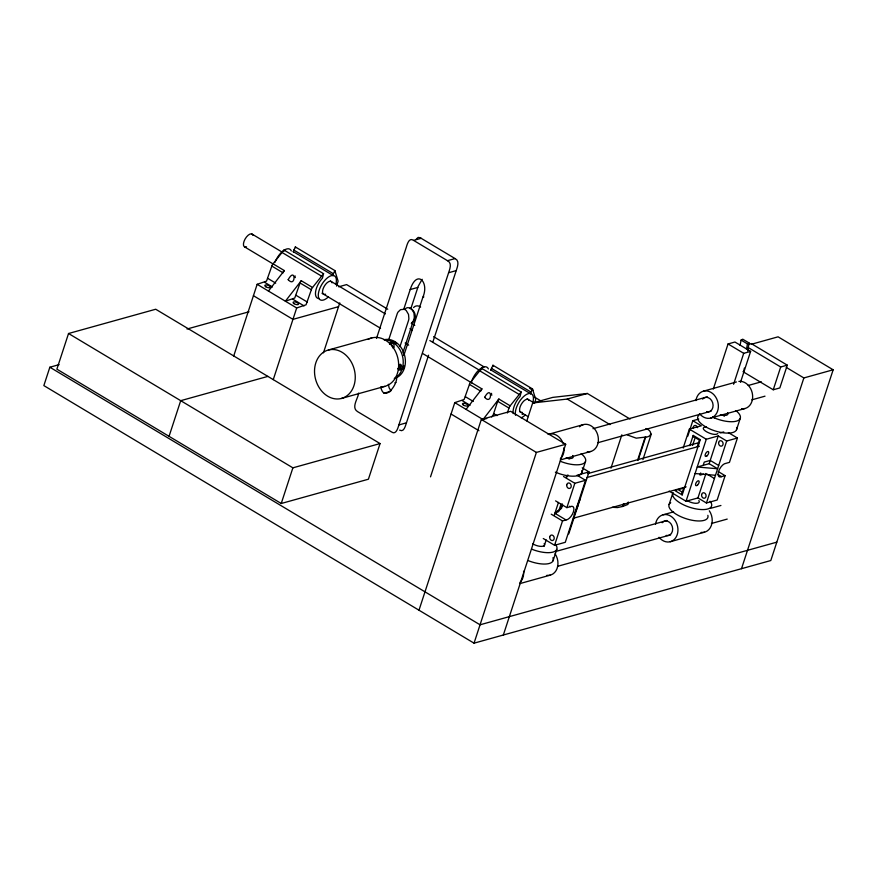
<?xml version="1.0" encoding="UTF-8"?>
<svg xmlns="http://www.w3.org/2000/svg" width="877" height="877" viewBox="0 0 877 877"><rect width="100%" height="100%" fill="white"/><g stroke="black" fill="none" stroke-linecap="round" stroke-linejoin="round"><path stroke-width="1.32" d="M740.078 345.363L741.076 340.09L742.731 339.191L749.133 343.017L747.632 350.932M746.48 349.199L747.478 343.916L749.133 343.017M743.608 372.023L744.365 368.066M283.929 251.337L283.929 250.055L272.44 264.613A2.368 1.096 -59.1 0 0 272.144 265.183L266.509 281.144L257.158 284.301L233.731 355.952M481.55 369.666L481.67 368.362L470.072 382.942A2.368 1.096 -59.1 0 0 469.765 383.501L464.13 399.473L454.779 402.631L430.519 476.847M404.012 354.955L422.9 297.16C429.445 282.021 416.882 268.921 410.195 289.553L403.902 308.814M358.638 393.093C358.2 398.344 350.811 407.619 357.63 411.653L391.515 431.933C395.976 435.321 397.95 428.075 398.86 424.95L448.607 272.736C449.824 268.998 452.313 262.925 447.478 260.688L413.604 240.408C409.131 237.009 407.169 244.266 406.259 247.38L376.496 338.456M432.81 342.173L456.204 270.62C457.421 266.882 459.899 260.809 455.075 258.572L420.149 237.7L418.121 237.415L416.279 239.158M59.088 364.657L49.857 367.222L43.85 385.595L474.04 643.17L770.806 560.535L833.15 369.787L778.096 336.823L751.348 344.277M68.538 333.512L56.884 369.162L281.232 503.497L368.406 479.215L380.059 443.565L155.711 309.241L68.538 333.512L292.885 467.836L380.059 443.565M169.053 436.329L180.706 400.679L267.88 376.397M293.488 252.094A13.933 6.479 -59.1 0 0 293.236 251.633L295.352 246.93L334.882 270.598L338.062 281.013A2.368 1.096 -59.1 0 1 338.018 281.506L336.571 286.066M301.25 280.717L285.387 301.206L294.749 298.048L300.373 282.087A2.368 1.096 -59.1 0 1 300.679 281.517L301.25 280.717L312.541 287.47L323.569 273.701L322.44 278.173A13.933 6.479 -59.1 0 0 315.61 291.602A13.933 6.479 -59.1 0 0 319.381 298.575M273.262 379.62L296.678 307.97L306.04 304.812L311.664 288.84A2.368 1.096 -59.1 0 1 311.971 288.281L312.541 287.47M333.008 275.762A13.933 6.479 -59.1 0 0 332.756 275.301L334.882 270.598M323.438 352.828L339.772 302.872M281.232 503.497L292.885 467.836M388.719 339.739L397.117 314.032A10.085 8.025 74.4 0 1 398.026 312.069L400.537 309.647L404.187 309.318A6.38 5.076 74.4 0 1 406.248 310.546L408.518 314.426L408.879 318.57A10.085 8.025 74.4 0 1 408.419 320.796L400.011 346.503M411.149 307.772L418.241 286.176L422.155 279.292M402.916 352.707L413.834 319.283A10.085 8.025 74.4 0 0 414.306 317.057L413.944 312.914L411.664 309.033A6.38 5.076 74.4 0 0 409.614 307.805L407.191 307.684L404.834 308.912M380.936 387.656C384.214 402.214 397.369 384.992 396.667 377.428M399.463 368.866L400.866 364.591M399.638 430.125C404.023 432.701 405.415 425.685 406.446 422.835L428.568 355.185M491.109 370.423A13.933 6.479 -59.1 0 0 490.857 369.962L492.973 365.26L532.503 388.928L535.683 399.342A2.368 1.096 -59.1 0 1 535.639 399.835L534.597 403.157M418.987 610.206L481.33 419.458L510.633 411.302L565.687 444.266L503.343 635.014M491.701 416.959L493.225 414.81L497.993 400.405A2.368 1.096 -59.1 0 1 498.3 399.846L498.881 399.035L510.173 405.799L521.201 392.03L520.061 396.492A13.933 6.479 -59.1 0 0 513.231 413.626M507.344 412.99L509.285 407.169A2.368 1.096 -59.1 0 1 509.592 406.599L510.173 405.799M532.503 388.928L530.388 393.62A13.933 6.479 -59.1 0 1 530.64 394.091M526.814 420.905L532.679 402.971L552.751 397.391L587.349 393.466L630.07 419.042M474.04 643.17L536.384 452.422L565.687 444.266M544.091 546.382L546.207 539.914M554.231 515.358L558.452 502.433M566.487 477.877L567.331 475.29M558.506 511.751L560.995 504.132M560.206 509.636L561.916 504.428M561.357 508.704L562.628 504.834M543.269 538.522L554.571 545.286L562.519 520.949L566.038 519.962A7.696 3.574 -59.1 0 0 573.405 511.872A7.696 3.574 -59.1 0 0 570.379 506.665L569.677 506.237M555.579 500.877L566.871 507.64L574.83 483.293L585.54 480.311L565.281 542.304L554.571 545.286M553.069 560.754L556.796 549.364M581.791 472.9L585.507 461.51M568.745 533.907L589.015 471.914L582.24 467.858M610.94 468.208L621.859 434.806M612.168 507.29L617.529 507.575L622.484 506.5L623.328 503.935M637.601 460.25L645.165 437.13C652.51 437.185 652.367 430.486 645.856 428.535M622.484 506.5L623.876 503.782M638.149 460.096L645.702 436.976M642.918 459.647L651.315 433.962M683.172 448.037L689.355 429.116L701.293 425.794L692.819 420.719L687.765 436.187M669.085 504.538L672.812 493.148M689.837 445.702L693.203 435.409L700.263 439.64L682.185 494.957L675.126 490.725L677.066 489.98M692.611 445.395L695.165 437.579L699.407 440.122L697.281 446.623M713.297 389.081L728.053 343.948L734.959 342.03L750.613 351.403L740.495 382.35M683.665 488.281L682.383 492.183L678.151 489.651L683.106 488.27M686.033 501.249L706.292 439.256L718.23 435.935L726.693 441.01L737.414 438.018L729.456 462.365L725.948 463.341A7.696 3.574 -59.1 0 0 718.581 471.442A7.696 3.574 -59.1 0 0 721.596 476.649L725.104 475.674L717.156 500.022L706.434 503.003L697.96 497.928L686.033 501.249L669.096 491.109M700.701 472.955L699.989 475.126L703.573 474.139M703.19 465.347L704.253 462.091L710.227 460.425L718.691 465.501M733.6 384.269L743.707 353.321L750.613 351.403M697.96 497.928L705.963 473.47M709.153 463.681L717.627 468.757L697.226 467.013L709.153 463.681L718.23 435.935M706.434 503.003L726.693 441.01M736.505 429.818L740.221 418.428M773.251 389.772L780.694 366.992L787.283 365.161L779.839 387.941L773.251 389.772L743.016 371.673M741.503 568.691L803.858 377.943L833.15 369.787M576.485 508.035L579.949 499.638M574.347 514.558L577.822 506.161M273.021 263.813L284.312 270.565L283.731 271.377A2.368 1.096 -59.1 0 0 283.435 271.936L283.107 272.835L271.815 266.071M470.642 382.131L481.933 388.895L481.363 389.695A2.368 1.096 -59.1 0 0 481.056 390.265L480.728 391.153L469.436 384.389M268.45 291.065L284.312 270.565M466.071 409.395L481.933 388.895M454.779 402.631L483.008 419.535L498.881 399.035M403.869 355.514L403.716 353.519M399.748 367.649L400.164 366.608A5.558 4.429 74.4 0 1 399.967 364.339M699.451 439.969L700.263 439.64M623.032 506.347L627.976 504.396L628.272 502.039M413.604 240.408L421.201 238.292M187.02 329.028L249.013 311.773M338.697 286.801L346.612 284.597L387.755 309.23M447.478 260.688L455.075 258.572M448.607 272.736L456.204 270.62M338.533 306.676L292.951 319.36L253.431 295.692M410.195 289.553L417.792 287.437M422.9 297.16L423.854 296.897M328.447 349.989L371.848 337.908M399.342 366.838L400.164 366.608M394.913 382.778L395.867 382.515M341.317 398.487A25.082 19.952 74.4 0 0 348.399 357.794A25.082 19.952 74.4 0 0 314.931 366.433A25.082 19.952 74.4 0 0 341.317 398.487L384.718 386.395M383.896 393.247L390.55 391.394M398.86 424.95L406.446 422.835M748.607 344.31L751.238 343.576L787.283 365.161M483.008 419.535L486.702 418.504M532.679 402.971L567.276 399.057L587.349 393.466M549.21 434.104L583.49 424.556M703.486 391.142L736.439 381.966M592.984 428.7L707.41 396.832M748.191 385.485L761.346 381.824M597.961 442.688L711.083 411.192M751.852 399.835L765.007 396.174M692.819 420.719L698.772 419.063M560.326 459.943L590.649 451.502M710.633 418.088L744.913 408.539M706.489 426.825C696.097 427.614 713.812 437.228 717.792 433.578M565.917 475.871L568.296 475.202M720.17 432.92L723.744 431.922M589.015 471.914L577.077 475.235L585.54 480.311M587.656 473.624L699.112 442.589M586.647 477.614L699.418 446.218M566.871 507.64L570.379 506.665M573.361 518.252L686.132 486.845M663.067 514.799L673.613 511.861M555.196 551.622L667.002 520.489M710.403 508.397L720.927 505.47M557.542 566.334L670.664 534.838M711.433 523.481L727.219 519.085M519.908 583.589L550.23 575.148M670.225 541.734L704.494 532.196M776.803 542.161L480.048 624.797L49.857 367.222M645.165 437.13L636.231 438.16L627.428 434.97M695.088 473.536L715.5 475.279M741.076 340.09L747.478 343.916M786.285 367.419L803.858 377.943M748.136 347.5L780.694 366.992M728.053 343.948L743.707 353.321M728.381 432.613L737.414 438.018M689.355 429.116L706.292 439.256M718.329 471.618L725.104 475.674M718.066 474.534L721.596 476.649M707.015 474.106L714.426 478.535M567.276 399.057L609.997 424.632M529.675 388.336L533.172 390.418M293.762 250.022L333.293 273.679M491.383 368.34L530.914 392.008M293.236 251.633L298.18 254.593M299.002 255.086L332.756 275.301M490.857 369.962L503.212 377.351M504.034 377.844L529.565 393.126M411.258 323.295L414.788 325.411M433.6 336.669L484.137 366.937M534.674 397.193L541.734 401.414M284.126 250.12L323.569 273.701M481.67 368.362L521.201 392.03M251.831 233.951L282.284 252.192M330.311 280.947L385.376 313.911M409.976 328.645L412.311 330.037M429.883 340.561L479.083 370.017M527.11 398.772L534.148 402.981M281.879 252.368L321.399 276.036M479.5 370.686L519.031 394.354M244.683 246.952L273.964 264.481M321.991 293.236L380.563 328.305M405.163 343.039L408.682 345.143M422.736 353.552L471.936 383.008M519.962 411.762L528.162 416.674M300.044 282.975L311.335 289.728M497.665 401.293L508.956 408.057M267.781 278.393L275.685 283.118M296.009 295.297L307.312 302.05M465.402 396.711L473.306 401.447M493.641 413.615L497.029 415.643M264.547 282.251L272.451 286.976M292.775 299.156L304.078 305.909M462.168 400.57L470.072 405.306M257.158 284.301L296.678 307.97M481.33 419.458L536.384 452.422M563.538 476.529L574.83 483.293M451.052 414.021L478.952 430.728M566.038 519.962L554.735 513.209A7.696 3.574 -59.1 0 0 562.409 503.99M551.227 514.185L562.519 520.949M492.973 365.26L493.433 366.071M295.352 246.93L295.812 247.752M390.945 390.736L389.103 387.798L388.368 384.269M693.608 436.483L693.203 435.409M682.153 494.891L681.824 493.904M693.225 428.502A2.784 2.214 74.4 0 1 694.825 425.498A2.784 2.214 74.4 0 1 697.577 427.669M693.981 437.294A1.82 1.096 68.1 0 1 693.554 436.538M681.736 493.861A1.82 1.096 68.1 0 1 681.604 493.027M555.843 513.549A2.784 1.294 -59.1 0 1 557.388 511.017A2.784 1.294 -59.1 0 1 559.098 510.589M714.492 417.847A7.433 2.894 18.1 0 1 713.472 417.09M722.286 414.996A7.433 2.894 18.1 0 1 724.336 416.18M736.57 427.472A20.445 7.959 18.1 0 1 714.81 430.848A20.445 7.959 18.1 0 1 698.892 415.27M735.836 410.589A20.445 7.959 18.1 0 1 736.406 421.157A20.445 7.959 18.1 0 1 712.519 417.079M727.581 412.672A7.433 2.894 18.1 0 1 720.28 414.7M707.86 515.336A20.445 7.959 18.1 0 1 685.408 518.482A20.445 7.959 18.1 0 1 670.73 502.729M710.074 501.26A20.445 7.959 18.1 0 1 694.003 508.485A20.445 7.959 18.1 0 1 673.076 492.644M698.859 500.526A7.433 2.894 18.1 0 1 695.932 503.31A7.433 2.894 18.1 0 1 687.064 500.438M695.921 400.603A13.933 11.083 74.4 0 1 711.083 392.436A13.933 11.083 74.4 0 1 716.706 413.144A13.933 11.083 74.4 0 1 699.451 413.626M738.883 381.385A13.933 11.083 74.4 0 1 752.576 395.088A13.933 11.083 74.4 0 1 741.525 408.748M702.598 399.079A7.433 5.909 74.4 0 1 712.672 402.751A7.433 5.909 74.4 0 1 706.566 411.806M655.514 524.26A13.933 11.083 74.4 0 1 670.675 516.093A13.933 11.083 74.4 0 1 676.288 536.801A13.933 11.083 74.4 0 1 659.044 537.283M709.329 510.798A13.933 11.083 74.4 0 1 711.291 525.663A13.933 11.083 74.4 0 1 701.107 532.405M662.179 522.725A7.433 5.909 74.4 0 1 672.253 526.397A7.433 5.909 74.4 0 1 666.158 535.452M567.101 457.86A7.433 2.894 18.1 0 1 569.261 459.011M581.857 470.554A20.445 7.959 18.1 0 1 555.36 472.133M581.122 453.672A20.445 7.959 18.1 0 1 582.503 463.977A20.445 7.959 18.1 0 1 560.403 461.302M572.681 455.503A7.433 2.894 18.1 0 1 566.071 457.937M552.916 557.761A20.445 7.959 18.1 0 1 527.965 560.546M555.36 544.332A20.445 7.959 18.1 0 1 552.082 552.313A20.445 7.959 18.1 0 1 531.692 549.166M544.157 543.608A7.433 2.894 18.1 0 1 541.438 546.393A7.433 2.894 18.1 0 1 532.712 543.762M579.5 426.792A13.933 11.083 74.4 0 1 597.599 434.543A13.933 11.083 74.4 0 1 587.261 451.71M548.125 434.466A13.933 11.083 74.4 0 1 563.1 443.422M564.032 447.599A13.933 11.083 74.4 0 1 560.359 458.803M555.053 553.749A13.933 11.083 74.4 0 1 557.027 568.625A13.933 11.083 74.4 0 1 546.842 575.356M523.613 571.245A13.933 11.083 74.4 0 1 519.951 582.46M295.352 277.603A2.861 1.984 61.2 0 1 295.056 275.849M328.458 296.832A13.933 6.479 -59.1 0 1 318.285 294.869A13.933 6.479 -59.1 0 1 329.16 276.617A13.933 6.479 -59.1 0 1 335.803 284.51M274.994 262.322A13.933 6.479 -59.1 0 1 283.72 250.46A13.933 6.479 -59.1 0 1 291.317 250.932M325.608 294.233A7.433 3.453 -59.1 0 1 324.172 286.439A7.433 3.453 -59.1 0 1 332.054 282.822M522.856 413.845A13.933 6.479 -59.1 0 1 522.144 414.459M491.822 395.231A2.861 1.984 61.2 0 1 491.548 393.356M471.651 381.407A13.933 6.479 -59.1 0 1 480.366 368.735A13.933 6.479 -59.1 0 1 488.368 368.91M515.555 415.292A13.933 6.479 -59.1 0 1 525.016 395.384A13.933 6.479 -59.1 0 1 532.843 402.488M525.498 414.81A13.933 6.479 -59.1 0 1 521.146 417.792M522.253 412.343A7.433 3.453 -59.1 0 1 521.19 404.461A7.433 3.453 -59.1 0 1 528.963 400.383M246.525 246.821A7.433 3.453 -59.1 0 1 245.089 239.037A7.433 3.453 -59.1 0 1 252.971 235.409M409.833 308.43A7.433 5.909 74.4 0 1 415.238 315.358A7.433 5.909 74.4 0 1 411.62 322.659M413.582 307.542A7.433 5.909 74.4 0 1 420.642 307.049M385.069 339.958A20.05 15.95 74.4 0 1 402.4 355.733A20.05 15.95 74.4 0 1 395.176 377.877M383.994 339.761A20.05 15.95 74.4 0 1 404.571 355.141A20.05 15.95 74.4 0 1 394.277 378.502M389.52 344.288A2.784 2.214 74.4 0 1 391.778 342.359A2.784 2.214 74.4 0 1 393.981 344.99A2.784 2.214 74.4 0 1 392.468 347.785M394.179 347.237A2.784 2.214 74.4 0 1 391.855 345.319A2.784 2.214 74.4 0 1 392.403 342.238M392.984 341.866A2.784 2.214 74.4 0 1 395.976 343.652M398.531 364.821A2.784 2.214 74.4 0 1 401.622 366.246A2.784 2.214 74.4 0 1 400.811 369.864A2.784 2.214 74.4 0 1 397.709 368.439M402.104 369.48A2.784 2.214 74.4 0 1 399.726 367.43A2.784 2.214 74.4 0 1 400.504 364.339M403.902 365.906A2.784 2.214 74.4 0 1 402.773 369.36M368.011 339.454A25.082 19.952 74.4 0 1 397.599 357.136A25.082 19.952 74.4 0 1 380.662 386.9M288.182 279.675C296.108 288.511 295.856 265.786 288.182 279.675M484.652 397.303C492.567 406.15 492.326 383.424 484.652 397.303M697.555 485.047A2.784 1.294 -59.1 0 0 698.805 480.859A2.784 1.294 -59.1 0 0 695.68 483.808A2.784 1.294 -59.1 0 0 697.555 485.047M707.125 455.766A2.784 1.294 -59.1 0 0 708.375 451.578A2.784 1.294 -59.1 0 0 705.251 454.516A2.784 1.294 -59.1 0 0 707.125 455.766M701.611 494.628A2.784 2.214 74.4 0 0 704.538 498.191A2.784 2.214 74.4 0 0 705.327 493.674A2.784 2.214 74.4 0 0 701.611 494.628M718.625 442.567A2.784 2.214 74.4 0 0 721.552 446.13A2.784 2.214 74.4 0 0 722.341 441.613A2.784 2.214 74.4 0 0 718.625 442.567M566.75 484.86A2.784 2.214 74.4 0 0 569.688 488.412A2.784 2.214 74.4 0 0 570.478 483.896A2.784 2.214 74.4 0 0 566.75 484.86M549.736 536.921A2.784 2.214 74.4 0 0 552.674 540.484A2.784 2.214 74.4 0 0 553.453 535.957A2.784 2.214 74.4 0 0 549.736 536.921M265.797 286.768A2.883 1.118 18.1 0 0 270.302 287.305A2.883 1.118 18.1 0 0 266.652 285.003A2.883 1.118 18.1 0 0 265.797 286.768M294.036 303.661A2.883 1.118 18.1 0 0 298.531 304.209A2.883 1.118 18.1 0 0 294.88 301.907A2.883 1.118 18.1 0 0 294.036 303.661M463.429 405.086A2.883 1.118 18.1 0 0 467.923 405.623A2.883 1.118 18.1 0 0 464.273 403.321A2.883 1.118 18.1 0 0 463.429 405.086"/></g></svg>
